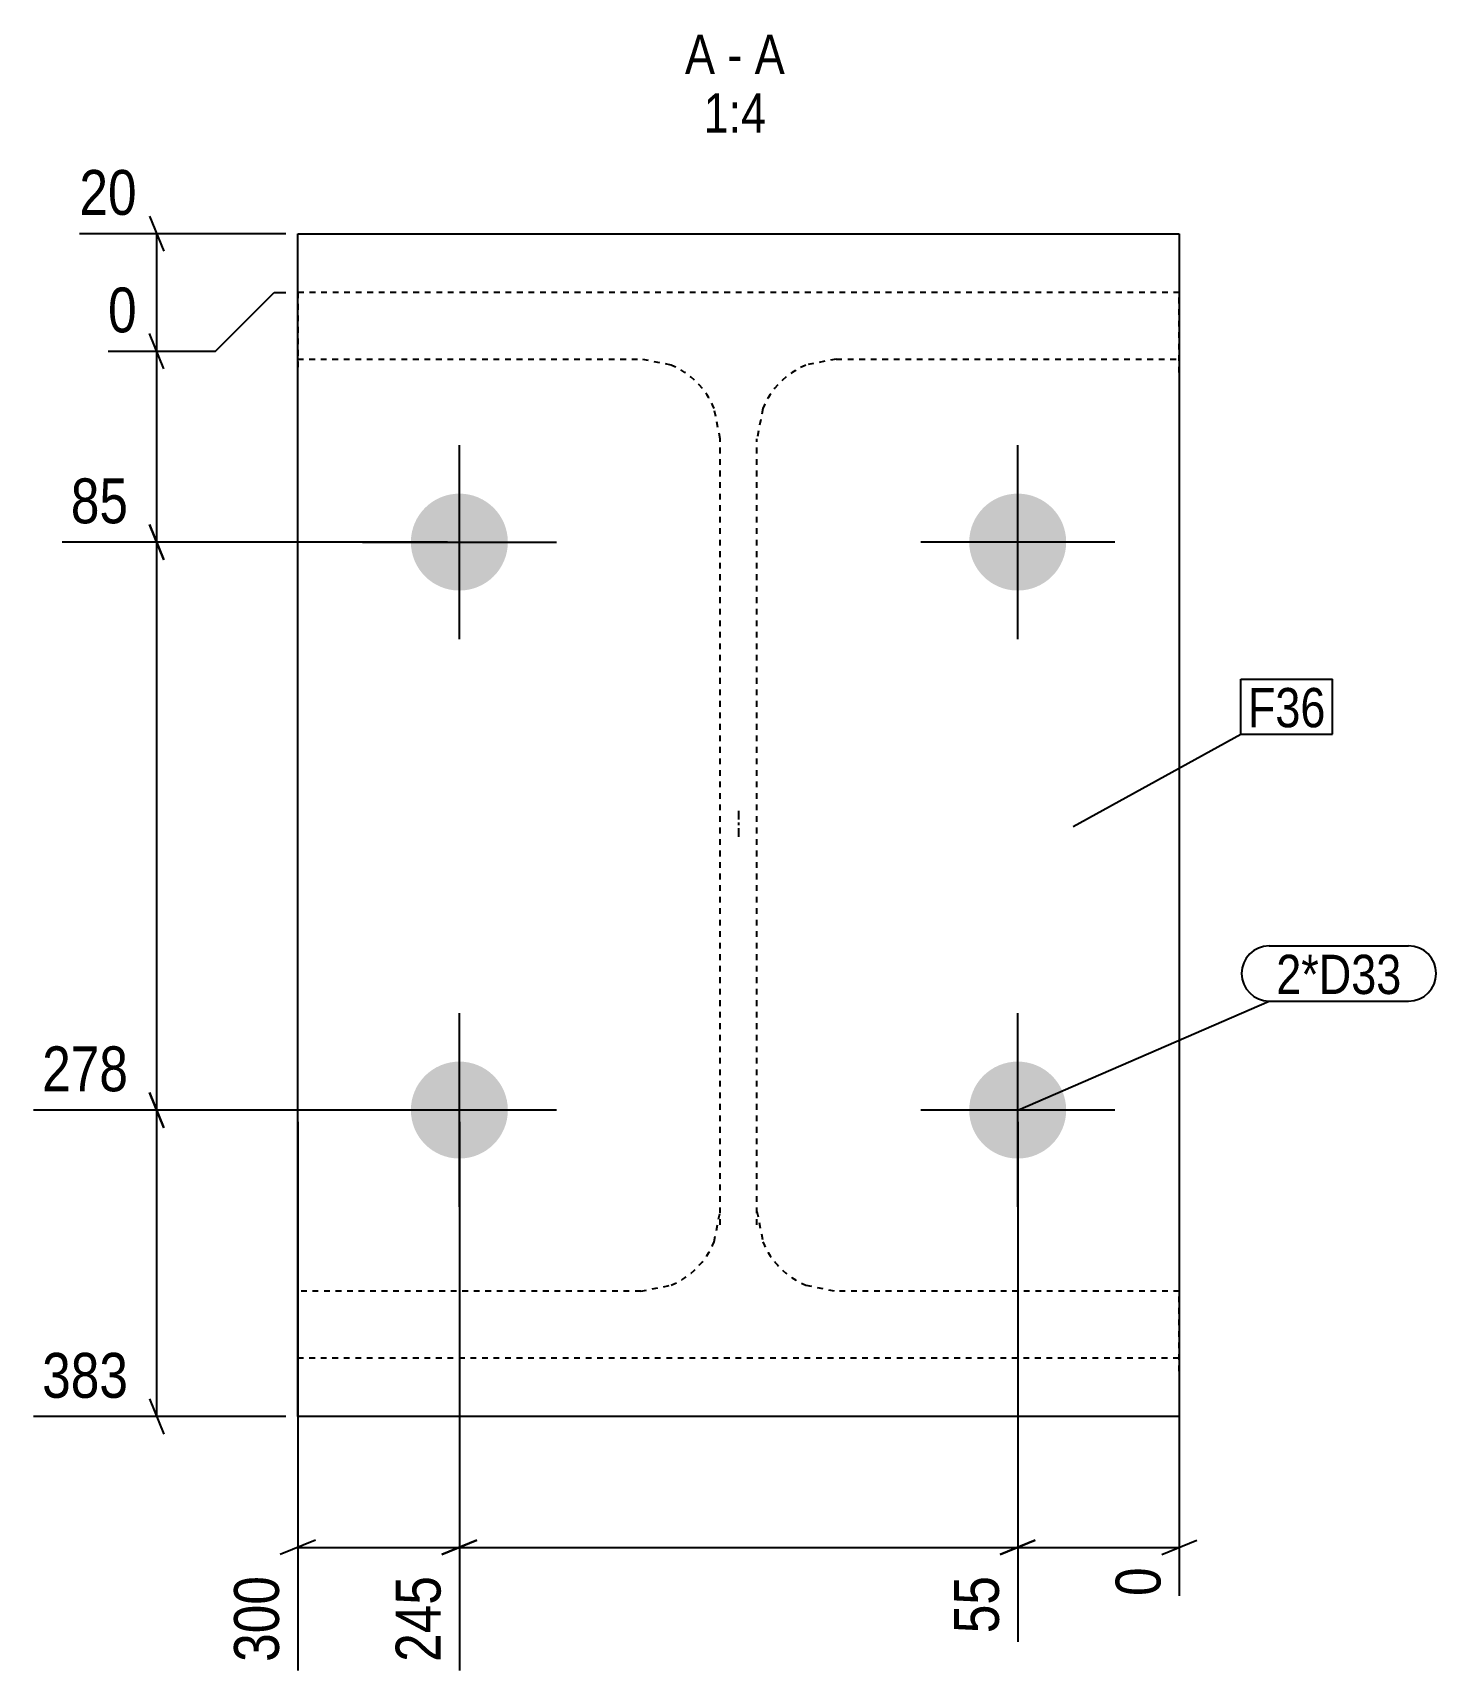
# Model space of a CAD drawing. Header units: millimetres. Extents: x 9 to 67370, y 9 to 4911.
# Drawn here: x 9 to 487, y 9 to 567 of the extents above; entities that cross this region are included whole.
import ezdxf

# ---------------------------------------------------------------- set-up
doc = ezdxf.new("R2010")
doc.units = ezdxf.units.MM
doc.linetypes.add('DXK_LINE_DOT2', pattern=[3.9198, 1.9599, -1.9599])
doc.linetypes.add('DXK_LINE_DOT3', pattern=[5.9187, 2.979, -0.9799, 0.9799, -0.9799])
for name, color, linetype in [('MÅLSÆTNING', 7, 'Continuous'), ('STÅL', 7, 'Continuous'), ('TEKST', 7, 'Continuous')]:
    doc.layers.add(name, color=color, linetype=linetype)
doc.styles.add('Arial Narrow', font='ARIALN.TTF', dxfattribs={"height": 0.2})

msp = doc.modelspace()

# ---------------------------------------------------------------- hatches: boundary and pattern name
at = {"layer": 'STÅL', "linetype": 'Continuous'}
for points in [[(154.48, 410.22, -1), (154.48, 377.22, -1)], [(344.48, 377.22, -1), (344.48, 410.22, -1)], [(137.98, 200.36, -1), (170.98, 200.36, -1)], [(327.98, 200.36, -1), (360.98, 200.36, -1)]]:
    msp.add_hatch(color=96, dxfattribs=at).paths.add_polyline_path(points)

# ---------------------------------------------------------------- linework, layer by layer
at = {"layer": 'MÅLSÆTNING', "color": 7, "linetype": 'Continuous'}
for p, q in [((49.08, 504.72), (53.88, 492.72)), ((95.48, 498.72), (25.18, 498.72)), ((51.48, 458.72), (51.48, 498.72)), ((71.48, 458.72), (91.48, 478.72)), ((71.48, 458.72), (91.48, 478.72)), ((91.48, 478.72), (95.48, 478.72)), ((91.48, 478.72), (95.48, 478.72)), ((53.88, 452.72), (49.08, 464.72)), ((53.88, 452.72), (49.08, 464.72)), ((34.93, 458.72), (71.48, 458.72)), ((34.93, 458.72), (71.48, 458.72)), ((51.48, 393.72), (51.48, 458.72)), ((49.08, 399.72), (53.88, 387.72)), ((53.88, 387.72), (49.08, 399.72)), ((150.48, 393.72), (19.35, 393.72)), ((150.48, 393.72), (19.35, 393.72)), ((51.48, 200.36), (51.48, 393.72)), ((53.88, 194.36), (49.08, 206.36)), ((49.08, 206.36), (53.88, 194.36)), ((150.48, 200.36), (9.6, 200.36)), ((150.48, 200.36), (9.6, 200.36)), ((51.48, 96.01), (51.48, 200.36)), ((99.48, 196.36), (99.48, 9.6)), ((154.48, 196.36), (154.48, 9.6)), ((154.48, 196.36), (154.48, 9.6)), ((344.48, 196.36), (344.48, 19.35)), ((344.48, 196.36), (344.48, 19.35)), ((399.48, 196.36), (399.48, 34.93)), ((49.08, 102.01), (53.88, 90.01)), ((95.48, 96.01), (9.6, 96.01)), ((105.48, 53.88), (93.48, 49.08)), ((99.48, 51.48), (154.48, 51.48)), ((160.48, 53.88), (148.48, 49.08)), ((148.48, 49.08), (160.48, 53.88)), ((154.48, 51.48), (344.48, 51.48)), ((338.48, 49.08), (350.48, 53.88)), ((350.48, 53.88), (338.48, 49.08)), ((344.48, 51.48), (399.48, 51.48)), ((393.48, 49.08), (405.48, 53.88))]:
    msp.add_line(p, q, dxfattribs=at)
at = {"layer": 'STÅL', "color": 2, "linetype": 'Continuous'}
for p, q in [((99.48, 96.01), (99.48, 498.72)), ((99.48, 498.72), (399.48, 498.72)), ((399.48, 498.72), (399.48, 96.01)), ((399.48, 96.01), (99.48, 96.01))]:
    msp.add_line(p, q, dxfattribs=at)
at = {"layer": 'STÅL', "color": 7, "linetype": 'DXK_LINE_DOT2'}
for p, q in [((399.48, 478.72), (99.48, 478.72)), ((99.48, 478.72), (99.48, 451.46)), ((399.48, 451.46), (399.48, 478.72)), ((99.48, 456.05), (216.23, 456.05)), ((226.56, 453.98), (216.23, 456.05)), ((282.73, 456.05), (272.4, 453.98)), ((282.73, 456.05), (399.48, 456.05)), ((243.23, 428.84), (241.17, 439.25)), ((257.78, 439.25), (255.73, 428.84)), ((243.23, 161.29), (243.23, 428.84)), ((255.73, 161.29), (255.73, 428.84)), ((241.17, 155.47), (243.23, 165.88)), ((255.73, 165.88), (257.78, 155.47)), ((216.23, 138.68), (226.56, 140.75)), ((272.4, 140.75), (282.73, 138.68)), ((216.23, 138.68), (99.48, 138.68)), ((99.48, 138.68), (99.48, 111.42)), ((399.48, 138.68), (282.73, 138.68)), ((399.48, 111.42), (399.48, 138.68)), ((99.48, 116.01), (399.48, 116.01))]:
    msp.add_line(p, q, dxfattribs=at)
at = {"layer": 'STÅL', "color": 96, "linetype": 'Continuous'}
for p, q in [((154.48, 360.72), (154.48, 426.72)), ((344.48, 360.72), (344.48, 426.72)), ((121.48, 393.72), (187.48, 393.72)), ((377.48, 393.72), (311.48, 393.72)), ((154.48, 167.36), (154.48, 233.36)), ((344.48, 167.36), (344.48, 233.36)), ((187.48, 200.36), (121.48, 200.36)), ((377.48, 200.36), (311.48, 200.36))]:
    msp.add_line(p, q, dxfattribs=at)
at = {"layer": 'STÅL', "color": 7, "linetype": 'DXK_LINE_DOT3'}
msp.add_line((249.48, 302.24), (249.48, 292.77), dxfattribs=at)
at = {"layer": 'STÅL', "color": 7, "linetype": 'DXK_LINE_DOT2'}
for centre, start, end in [((216.1, 428.98), 22.2862, 67.2851), ((282.86, 428.98), 112.7149, 157.7138), ((216.1, 165.75), 292.7149, 337.7138), ((282.86, 165.75), 202.2862, 247.2851)]:
    msp.add_arc(centre, 27.1, start, end, dxfattribs=at)

# ---------------------------------------------------------------- wipeouts: each hides what was drawn before it
at = {"color": 0, "linetype": 'Continuous'}
for points, layer in [([(44.96, 396.92), (44.96, 419.32), (19.06, 419.32), (19.06, 396.92)], 'MÅLSÆTNING'), ([(44.96, 203.56), (44.96, 225.96), (9.31, 225.96), (9.31, 203.56)], 'MÅLSÆTNING'), ([(44.96, 99.21), (44.96, 121.61), (9.31, 121.61), (9.31, 99.21)], 'MÅLSÆTNING'), ([(96.28, 44.96), (73.88, 44.96), (73.88, 9.31), (96.28, 9.31)], 'MÅLSÆTNING'), ([(151.28, 44.96), (128.88, 44.96), (128.88, 9.31), (151.28, 9.31)], 'MÅLSÆTNING'), ([(341.28, 44.96), (318.88, 44.96), (318.88, 19.06), (341.28, 19.06)], 'MÅLSÆTNING'), ([(241.49, 553.12), (241.49, 567.12), (231.26, 567.12), (231.26, 553.12)], 'TEKST'), ([(250.79, 553.12), (250.79, 567.12), (245.69, 567.12), (245.69, 553.12)], 'TEKST'), ([(265.22, 553.12), (265.22, 567.12), (254.99, 567.12), (254.99, 553.12)], 'TEKST'), ([(258.9, 533.12), (258.9, 547.12), (237.58, 547.12), (237.58, 533.12)], 'TEKST')]:
    msp.add_wipeout(points, dxfattribs=at).dxf.layer = layer
at = {"color": 0}
for points in [[(449.24, 330.68), (449.24, 344.68), (422.81, 344.68), (422.81, 330.68)], [(475.1, 239.87), (475.1, 253.87), (432.47, 253.87), (432.47, 239.87)]]:
    msp.add_wipeout(points, dxfattribs=at).dxf.layer = 'TEKST'

# ---------------------------------------------------------------- next in the draw order: texts
at = {"layer": 'MÅLSÆTNING', "color": 3, "linetype": 'Continuous', "style": 'Arial Narrow'}
for s, p in [('85', (22.26, 400.12)), ('278', (12.51, 206.76)), ('383', (12.51, 102.41))]:
    msp.add_text(s, height=15.271, dxfattribs=at).set_placement(p)
for s, p in [('300', (93.08, 12.51)), ('245', (148.08, 12.51)), ('55', (338.08, 22.26))]:
    msp.add_text(s, height=15.271, rotation=90.0002, dxfattribs=at).set_placement(p)
at = {"layer": 'TEKST', "color": 3, "linetype": 'Continuous', "style": 'Arial Narrow'}
for s, height, p in [('A', 13.36, (231.26, 553.12)), ('A', 13.36, (254.99, 553.12)), ('-', 13.36, (245.69, 553.12)), ('1:4', 13.362, (237.58, 533.12))]:
    msp.add_text(s, height=height, dxfattribs=at).set_placement(p)

# ---------------------------------------------------------------- next in the draw order: wipeouts: each hides what was drawn before it
at = {"color": 0, "linetype": 'Continuous'}
for points in [[(47.88, 501.92), (47.88, 524.32), (21.98, 524.32), (21.98, 501.92)], [(47.88, 461.92), (47.88, 484.32), (31.73, 484.32), (31.73, 461.92)], [(396.28, 47.88), (373.88, 47.88), (373.88, 31.73), (396.28, 31.73)]]:
    msp.add_wipeout(points, dxfattribs=at).dxf.layer = 'MÅLSÆTNING'
at = {"color": 0}
for points in [[(449.24, 330.68), (449.24, 344.68), (422.81, 344.68), (422.81, 330.68)], [(475.1, 239.87), (475.1, 253.87), (432.47, 253.87), (432.47, 239.87)]]:
    msp.add_wipeout(points, dxfattribs=at).dxf.layer = 'TEKST'

# ---------------------------------------------------------------- next in the draw order: linework, layer by layer
at = {"layer": 'TEKST', "color": 7, "linetype": 'Continuous'}
for p, q in [((420.41, 347.08), (451.64, 347.08)), ((420.41, 328.28), (420.41, 347.08)), ((451.64, 328.28), (451.64, 347.08)), ((363.32, 296.92), (420.41, 328.28)), ((420.41, 328.28), (451.64, 328.28)), ((430.07, 256.27), (477.5, 256.27)), ((344.48, 200.36), (430.07, 237.47)), ((430.07, 237.47), (477.5, 237.47))]:
    msp.add_line(p, q, dxfattribs=at)
for centre, start, end in [((430.07, 246.87), 90, 270), ((477.5, 246.87), 270, 90)]:
    msp.add_arc(centre, 9.4, start, end, dxfattribs=at)

# ---------------------------------------------------------------- next in the draw order: texts
at = {"layer": 'MÅLSÆTNING', "color": 3, "linetype": 'Continuous', "style": 'Arial Narrow'}
for s, height, p in [('20', 15.271, (25.18, 505.12)), ('0', 15.27, (34.93, 465.12))]:
    msp.add_text(s, height=height, dxfattribs=at).set_placement(p)
msp.add_text('0', height=15.27, rotation=90.0002, dxfattribs=at).set_placement((393.08, 34.93))
at = {"layer": 'TEKST', "color": 3, "style": 'Arial Narrow'}
for s, p in [('F36', (422.81, 330.68)), ('2*D33', (432.47, 239.87))]:
    msp.add_text(s, height=13.362, dxfattribs=at).set_placement(p)

doc.saveas('drawing.dxf')
